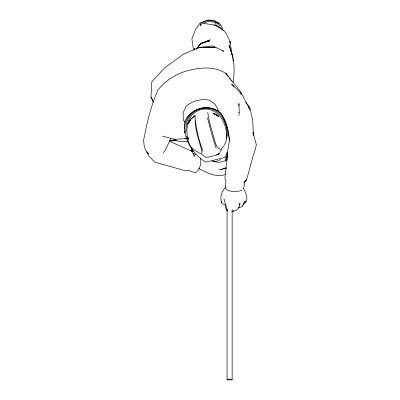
<?xml version="1.0" encoding="UTF-8"?>
<svg xmlns="http://www.w3.org/2000/svg" width="400" height="400" viewBox="0 0 400 400"><rect width="100%" height="100%" fill="white"/><g stroke="black" fill="none" stroke-linecap="round" stroke-linejoin="round"><path stroke-width="0.6" d="M230.025 43.235L230.035 41.4L225.76 32.855L224.36 30.995L214.695 25.09L203.91 23.405M233.15 61.15L233.02 60M194.64 50.08L194.675 48.3L194.62 49.545M191.12 118.775L187.85 124.17L190.5 119.37L195.145 115.585L195.135 121.94L196 128.735L197.69 136.295L201.735 150.335L201.84 154.375L205.995 157.355L208.575 157.11L215.87 155.3L218.625 154.215L219.55 153.145M229.99 43.21L230.035 41.4L231.59 52.07M153.38 102.05L150.98 96.965L151.835 81.695L164.73 67.77L183.71 54.005L199.48 47.34L215.125 47.215L199.48 47.34L212.81 45.955L223.87 51.295L222.1 50.715M238.35 207.515L241.01 207.085L242.68 205.985L242.745 205.065M227.76 152.18L224.92 177.88L225.92 181.13L225.33 187.705L226.175 189.465C230.835 192.195 236.82 192.13 241.8 190.305M225.945 159.83L226.1 158.525L225.475 157.545M222.555 29.78L222.705 28.575L220.52 24.4L214.38 21.265L207.905 20.235L199.88 23.34L196.795 27.925M186.88 130.345L187.075 134.655L188.34 139.43M233.015 82.545C234.2 74.905 234.56 67.06 233.215 59.415M229.445 140.7L228.255 148.11L226.475 154.8L224.95 157.39L205.905 162.125C192.12 154.205 183.34 138.48 184.44 122.545C189.35 107.935 209.95 103.29 221.21 113.41C225.77 121.685 228.58 131.295 229.445 140.7C228.33 127.93 225.175 110.565 210.125 107.89C196.165 104.785 180.99 118.125 185.84 132.59M218.295 111.725L218.505 110.585L215.16 104.365L209.34 100.16C201.23 98.455 192.19 100.875 186.02 106.41L183.08 112.96L183.295 120.02L185.18 122.215M243.56 188.69L244.915 181.835L246.72 179.485L253.035 156.14L255.385 149.18L256.32 144.615L253.04 132.505M233.04 60.01L232.995 58.94M239.37 205.11L240.01 203.175L239.415 206.605C238.245 209.385 235.44 211.385 232.4 211.325M225.265 161.08L227.01 156.4M218.945 153.41L218.625 154.215L216.425 154.84M196.29 27.67L191.885 38.85L193.49 50.08M242.68 205.985L244.13 202.52L245.78 201.02L243.85 202.405M170.875 138.305L165.635 149.405L163.3 153M224.23 144.955C226.495 141.605 227.035 137.535 226.435 133.6L226.625 138.355L226.64 136.935M219.855 152.66L221.675 149.055M192.79 150.925L193.04 151.13L192.715 151.155M227.505 155.81L226.665 157.185L227.265 156.24M190.17 120.27L188.28 123.26L190.5 119.37L195.145 115.585M200.23 25.595L201.18 24.155L208.025 21.395L215.58 22.325L220.52 25.79M225.99 205.43L225.58 206.045L225.65 207.995L227.275 211.19M225.545 187.26C221.48 191.67 219.51 197.46 221.89 203.11L223.175 204.215L224.405 204.67L225.25 204.23M192.515 149.905L191.6 151.21L192.25 151.625L193.105 151.015M192.54 149.885L191.6 151.21L192.9 150.15M211.015 20.25L213.915 20.31L218.53 23.015M196.205 49.165L200.845 43.35L209.675 40.835L201.03 43.44L196.82 48.385M221.465 148.86L224.02 145.75M196.22 49.17L201.03 43.44L210.13 39.88L201.775 43.305M196.87 48.41L198.45 46.635M231.87 211.95L233.905 210.355M222.465 168.9L220.86 169.56M220.325 159.485C218.3 161.335 215.345 161.645 212.77 160.98M211 20.155L208.055 20L200.8 22.81L200.645 23.335M243.085 204.37C249.87 201.47 246.06 193.27 243.56 188.585M201.18 24.155L200.495 24.61L200.715 25.605M190.42 150.54L191.955 149.545M192.135 151.68L193.04 151.13M187.67 141.1L186.625 141.685L177.265 141.065L173.665 138.86M225.925 167.585L221.425 169.755L218.725 169.765M191.84 151.805L192.25 151.625M226.715 160.455L219.04 162.475L212.09 161.19M226.48 168.375L222.805 168.635M225.245 174.505C216.135 177.895 206.72 172.555 198.64 168.49M176.11 140.54L169.735 140.92M176.525 140.535L169.43 141.02M187.185 138.515L174.475 139.385L162.495 136.11M217.895 154.205L218.625 154.215L218.61 153.395M231.845 53.595L233.165 58.04L233.03 58.955M184.84 138.61L187.215 138.75M213.9 25.165L216.99 25.415L220.075 27.755M190.56 150.62L170.615 141.785M193.825 155.67L194.94 156.15L193.825 155.65M193.095 153.365L195.8 154.61M201.055 153.98L196.635 151.5L192.625 148.565L191.715 147.405M219.27 23.52L218.225 22.89L218.45 23.12M218.95 26.73L221.005 27.955L223.61 30.79M220.68 149.69L218.93 148.58L216.955 146.55L215.645 143.76L209.41 121.8L207.755 112.45M216.315 25.36L215.89 24.98L215.58 22.325M234.17 86.805L231.675 84.2L238.71 90.885L241.25 94.185L240 92.885M192.885 153.475L193.885 154.55L192.375 151.805M245.635 102.27L249.825 107.39L252.725 120.69L253.4 135.41L252.965 132.5M228.41 76.81L225.895 73.42C214.895 66.21 201.045 67.29 188.87 70.415C176.655 73.33 165.965 80.205 158.045 89.85C150.86 105.795 147.01 122.81 143.68 139.89C143.8 144.985 144.445 150.345 148.41 153.98L146.89 151.805L148.99 156.18L154.775 162.145L185.55 170.8L188.9 170.53L195.23 172.895C200.075 170.045 201.48 163.12 200.55 157.91M229.49 78.265L230.21 79.235M230.93 80.205L231.65 81.17M248.515 107.47L249.945 109.5L240.49 91.525L225.895 73.42L227.23 75.505M192.36 149.92L188.675 142.205L186.66 136.125M150.98 96.965L153.595 102.455M231.73 53.475L232.405 55.075L232.89 58.24M223.905 198.615L227.375 210.71M188.045 137.48L188.65 139.045M231.45 52.125L231.565 52.88L231.49 52.615M202.92 151.355C199.47 141.48 196.385 131.295 195.57 120.82M216.085 148.085L211.45 133.1L207.495 117.855M184.165 131.47L184.705 133.315M221.89 203.11L221.44 201.18L221.66 202.145M186.65 130.59C183.415 117.36 197.015 105.54 209.77 108.475C222.17 111.03 227.48 124.88 227.41 136.285M187.405 128.395C186.18 116.795 197.955 106.71 209.24 109.49C221.125 112.14 226.51 125.225 226.685 136.315M239.22 112.815L238.96 103.54L238.975 106.04M239 112.29L239.015 115.415M232.145 209.58L232.145 379.555M227.055 152.715L227.055 159.59M227.055 208.955L227.055 379.555M246.72 179.485L243.875 182.485L246.72 179.485M214.01 113.53L213.34 113.255L218.155 115.835L214.01 113.53L218.605 116.525L214.01 113.53M229.695 46.96L229.055 45.195L232.685 56.5L229.695 46.96M227.8 379.87A2.545 0.445 0 0 0 232.06 379.67A2.545 0.445 0 0 0 228.94 379.12A2.545 0.445 0 0 0 227.8 379.87"/></g></svg>
